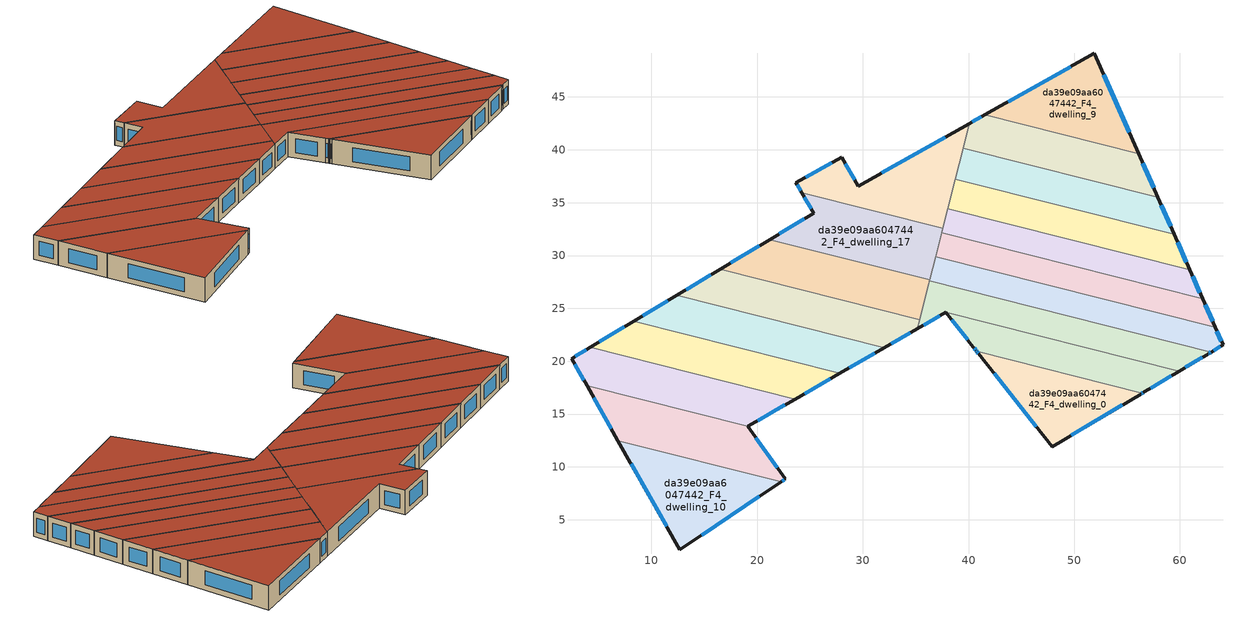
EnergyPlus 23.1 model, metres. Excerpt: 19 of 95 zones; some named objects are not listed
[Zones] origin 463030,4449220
da39e09aa6047442_F4_dwelling_0
 floor to da39e09aa6047442_F3_dwelling_0 (EU_floor_Construction): 56.43,16.98 56.37,16.95 47.92,11.92 40.93,20.74 40.83,20.87 40.78,20.93 z12
 wall outside (EU_wall_Construction): 40.78,20.93 40.83,20.87 40.93,20.74 47.92,11.92 56.37,16.95 56.43,16.98 z12:15
 wall to da39e09aa6047442_F4_dwelling_1 (EU_wall_Construction): 56.43,16.98 40.78,20.93 z12:15
 window (EU_Window_Construction): 42.43,18.85 46.43,13.81 / 40.85,20.84 40.91,20.77 / 40.79,20.92 40.82,20.88 / 56.38,16.95 56.41,16.98 / 49.73,12.99 54.56,15.87 z12.64:14.36
 roof outside (EU_roof_Construction): 56.37,16.95 56.43,16.98 40.78,20.93 40.83,20.87 40.93,20.74 47.92,11.92 z15
da39e09aa6047442_F4_dwelling_1
 floor to da39e09aa6047442_F3_dwelling_1 (EU_floor_Construction): 59.91,19.06 56.49,17.02 56.43,16.98 40.78,20.93 40.72,21 40.47,21.32 37.85,24.63 z12
 wall outside (EU_wall_Construction): 37.85,24.63 40.47,21.32 40.72,21 40.78,20.93 / 56.43,16.98 56.49,17.02 59.91,19.06 z12:15
 wall to da39e09aa6047442_F4_dwelling_2 (EU_wall_Construction): 59.91,19.06 37.85,24.63 z12:15
 window (EU_Window_Construction): 40.52,21.25 40.67,21.07 / 38.41,23.92 39.91,22.03 / 57.22,17.46 59.18,18.62 / 56.44,16.99 56.47,17.01 / 40.74,20.98 40.77,20.95 z12.64:14.36
 roof outside (EU_roof_Construction): 59.91,19.06 37.85,24.63 40.47,21.32 40.72,21 40.78,20.93 56.43,16.98 56.49,17.02 z15
da39e09aa6047442_F4_dwelling_10
 floor to da39e09aa6047442_F3_dwelling_10 (EU_floor_Construction): 22.28,8.61 12.7,2.19 6.85,12.5 z12
 wall outside (EU_wall_Construction): 6.85,12.5 12.7,2.19 22.28,8.61 z12:15
 wall to da39e09aa6047442_F4_dwelling_11 (EU_wall_Construction): 22.28,8.61 6.85,12.5 z12:15
 window (EU_Window_Construction): 14.75,3.56 20.23,7.23 / 8.1,10.29 11.44,4.4 z12.64:14.36
 roof outside (EU_roof_Construction): 22.28,8.61 6.85,12.5 12.7,2.19 z15
da39e09aa6047442_F4_dwelling_11
 floor to da39e09aa6047442_F3_dwelling_11 (EU_floor_Construction): 19.11,13.83 22.67,8.86 22.28,8.61 6.85,12.5 3.92,17.67 z12
 wall outside (EU_wall_Construction): 3.92,17.67 6.85,12.5 / 22.28,8.61 22.67,8.86 19.11,13.83 z12:15
 wall to da39e09aa6047442_F4_dwelling_12 (EU_wall_Construction): 19.11,13.83 3.92,17.67 z12:15
 window (EU_Window_Construction): 4.54,16.56 6.22,13.61 / 21.91,9.93 19.87,12.77 / 22.37,8.66 22.59,8.81 z12.64:14.36
 roof outside (EU_roof_Construction): 22.67,8.86 19.11,13.83 3.92,17.67 6.85,12.5 22.28,8.61 z15
da39e09aa6047442_F4_dwelling_12
 floor to da39e09aa6047442_F3_dwelling_12 (EU_floor_Construction): 23.59,16.41 19.11,13.83 3.92,17.67 2.45,20.25 4.21,21.31 z12
 wall outside (EU_wall_Construction): 4.21,21.31 2.45,20.25 3.92,17.67 / 19.11,13.83 23.59,16.41 z12:15
 wall to da39e09aa6047442_F4_dwelling_13 (EU_wall_Construction): 23.59,16.41 4.21,21.31 z12:15
 window (EU_Window_Construction): 3.83,21.08 2.83,20.48 / 20.07,14.39 22.63,15.86 / 2.76,19.7 3.6,18.22 z12.64:14.36
 roof outside (EU_roof_Construction): 23.59,16.41 4.21,21.31 2.45,20.25 3.92,17.67 19.11,13.83 z15
da39e09aa6047442_F4_dwelling_13
 floor to da39e09aa6047442_F3_dwelling_13 (EU_floor_Construction): 27.83,18.85 23.59,16.41 4.21,21.31 8.33,23.78 z12
 wall outside (EU_wall_Construction): 23.59,16.41 27.83,18.85 / 8.33,23.78 4.21,21.31 z12:15
 wall to da39e09aa6047442_F4_dwelling_14 (EU_wall_Construction): 27.83,18.85 8.33,23.78 z12:15
 window (EU_Window_Construction): 24.5,16.94 26.92,18.33 / 7.44,23.25 5.09,21.84 z12.64:14.36
 roof outside (EU_roof_Construction): 27.83,18.85 8.33,23.78 4.21,21.31 23.59,16.41 z15
da39e09aa6047442_F4_dwelling_14
 floor to da39e09aa6047442_F3_dwelling_14 (EU_floor_Construction): 32.04,21.28 27.83,18.85 8.33,23.78 12.42,26.23 z12
 wall outside (EU_wall_Construction): 27.83,18.85 32.04,21.28 / 12.42,26.23 8.33,23.78 z12:15
 wall to da39e09aa6047442_F4_dwelling_15 (EU_wall_Construction): 32.04,21.28 12.42,26.23 z12:15
 window (EU_Window_Construction): 28.73,19.37 31.14,20.76 / 11.54,25.71 9.2,24.3 z12.64:14.36
 roof outside (EU_roof_Construction): 32.04,21.28 12.42,26.23 8.33,23.78 27.83,18.85 z15
da39e09aa6047442_F4_dwelling_15
 floor to da39e09aa6047442_F3_dwelling_15 (EU_floor_Construction): 35.38,23.92 35.17,23.09 32.04,21.28 12.42,26.23 16.51,28.69 z12
 wall outside (EU_wall_Construction): 16.51,28.69 12.42,26.23 / 32.04,21.28 35.17,23.09 z12:15
 wall to da39e09aa6047442_F4_dwelling_16 (EU_wall_Construction): 35.38,23.92 16.51,28.69 z12:15
 wall to da39e09aa6047442_F4_dwelling_2 (EU_wall_Construction): 35.17,23.09 35.38,23.92 z12:15
 window (EU_Window_Construction): 15.63,28.16 13.29,26.76 / 32.71,21.67 34.5,22.7 z12.64:14.36
 roof outside (EU_roof_Construction): 35.17,23.09 35.38,23.92 16.51,28.69 12.42,26.23 32.04,21.28 z15
da39e09aa6047442_F4_dwelling_16
 floor to da39e09aa6047442_F3_dwelling_16 (EU_floor_Construction): 36.33,27.7 35.38,23.92 16.51,28.69 21.22,31.51 z12
 wall outside (EU_wall_Construction): 21.22,31.51 16.51,28.69 z12:15
 wall to da39e09aa6047442_F4_dwelling_17 (EU_wall_Construction): 36.33,27.7 21.22,31.51 z12:15
 wall to da39e09aa6047442_F4_dwelling_2 (EU_wall_Construction): 35.38,23.92 36.26,27.4 36.27,27.45 36.31,27.59 z12:15
 wall to da39e09aa6047442_F4_dwelling_3 (EU_wall_Construction): 36.31,27.59 36.33,27.7 z12:15
 window (EU_Window_Construction): 20.21,30.91 17.52,29.29 z12.64:14.36
 roof outside (EU_roof_Construction): 35.38,23.92 36.33,27.7 21.22,31.51 16.51,28.69 z15
da39e09aa6047442_F4_dwelling_17
 floor to da39e09aa6047442_F3_dwelling_17 (EU_floor_Construction): 37.56,32.57 36.33,27.7 21.22,31.51 25.37,34 24.23,35.93 z12
 wall outside (EU_wall_Construction): 24.23,35.93 25.37,34 21.22,31.51 z12:15
 wall to da39e09aa6047442_F4_dwelling_18 (EU_wall_Construction): 37.56,32.57 24.23,35.93 z12:15
 wall to da39e09aa6047442_F4_dwelling_4 (EU_wall_Construction): 36.88,29.87 37.45,32.13 z12:15
 wall to da39e09aa6047442_F4_dwelling_3 (EU_wall_Construction): 36.33,27.7 36.88,29.87 z12:15
 wall to da39e09aa6047442_F4_dwelling_5 (EU_wall_Construction): 37.45,32.13 37.56,32.57 z12:15
 window (EU_Window_Construction): 24.48,35.52 25.13,34.42 / 24.48,33.47 22.11,32.05 z12.64:14.36
 roof outside (EU_roof_Construction): 36.33,27.7 37.56,32.57 24.23,35.93 25.37,34 21.22,31.51 z15
da39e09aa6047442_F4_dwelling_18
 floor to da39e09aa6047442_F3_dwelling_18 (EU_floor_Construction): 40.06,42.46 37.56,32.57 24.23,35.93 23.67,36.89 28.01,39.29 29.56,36.56 z12
 wall outside (EU_wall_Construction): 40.06,42.46 29.56,36.56 28.01,39.29 23.67,36.89 24.23,35.93 z12:15
 wall to da39e09aa6047442_F4_dwelling_7 (EU_wall_Construction): 38.74,37.22 39.48,40.17 z12:15
 wall to da39e09aa6047442_F4_dwelling_5 (EU_wall_Construction): 37.56,32.57 38.03,34.42 z12:15
 wall to da39e09aa6047442_F4_dwelling_8 (EU_wall_Construction): 39.48,40.17 40.06,42.46 z12:15
 wall to da39e09aa6047442_F4_dwelling_6 (EU_wall_Construction): 38.03,34.42 38.74,37.22 z12:15
 window (EU_Window_Construction): 23.79,36.68 24.11,36.14 / 27.08,38.77 24.6,37.4 / 29.23,37.14 28.34,38.7 / 37.81,41.2 31.81,37.82 z12.64:14.36
 roof outside (EU_roof_Construction): 37.56,32.57 40.06,42.46 29.56,36.56 28.01,39.29 23.67,36.89 24.23,35.93 z15
da39e09aa6047442_F4_dwelling_2
 floor to da39e09aa6047442_F3_dwelling_2 (EU_floor_Construction): 62.95,20.87 62.77,20.76 62.7,20.72 59.91,19.06 37.85,24.63 35.17,23.09 36.26,27.4 36.27,27.45 36.31,27.59 z12
 wall outside (EU_wall_Construction): 59.91,19.06 62.7,20.72 62.77,20.76 62.95,20.87 / 35.17,23.09 37.85,24.63 z12:15
 wall to da39e09aa6047442_F4_dwelling_3 (EU_wall_Construction): 62.95,20.87 36.31,27.59 z12:15
 window (EU_Window_Construction): 62.8,20.78 62.91,20.85 / 62.72,20.73 62.75,20.75 / 60.51,19.42 62.11,20.37 / 35.74,23.42 37.27,24.3 z12.64:14.36
 roof outside (EU_roof_Construction): 62.7,20.72 62.77,20.76 62.95,20.87 36.31,27.59 36.27,27.45 36.26,27.4 35.17,23.09 37.85,24.63 59.91,19.06 z15
da39e09aa6047442_F4_dwelling_3
 floor to da39e09aa6047442_F3_dwelling_3 (EU_floor_Construction): 63.34,23.2 64.07,21.54 62.95,20.87 36.31,27.59 36.88,29.87 z12
 wall outside (EU_wall_Construction): 62.95,20.87 64.07,21.54 63.34,23.2 z12:15
 wall to da39e09aa6047442_F4_dwelling_4 (EU_wall_Construction): 63.34,23.2 36.88,29.87 z12:15
 window (EU_Window_Construction): 63.91,21.89 63.49,22.84 / 63.19,21.01 63.83,21.39 z12.64:14.36
 roof outside (EU_roof_Construction): 64.07,21.54 63.34,23.2 36.88,29.87 36.31,27.59 62.95,20.87 z15
da39e09aa6047442_F4_dwelling_4
 floor to da39e09aa6047442_F3_dwelling_4 (EU_floor_Construction): 62.14,25.9 63.34,23.2 36.88,29.87 37.45,32.13 z12
 wall outside (EU_wall_Construction): 63.34,23.2 62.14,25.9 z12:15
 wall to da39e09aa6047442_F4_dwelling_5 (EU_wall_Construction): 62.14,25.9 37.45,32.13 z12:15
 window (EU_Window_Construction): 63.08,23.78 62.4,25.32 z12.64:14.36
 roof outside (EU_roof_Construction): 63.34,23.2 62.14,25.9 37.45,32.13 36.88,29.87 z15
da39e09aa6047442_F4_dwelling_5
 floor to da39e09aa6047442_F3_dwelling_5 (EU_floor_Construction): 60.93,28.64 62.14,25.9 37.45,32.13 38.03,34.42 z12
 wall outside (EU_wall_Construction): 62.14,25.9 60.93,28.64 z12:15
 wall to da39e09aa6047442_F4_dwelling_6 (EU_wall_Construction): 60.93,28.64 38.03,34.42 z12:15
 window (EU_Window_Construction): 61.88,26.49 61.19,28.05 z12.64:14.36
 roof outside (EU_roof_Construction): 62.14,25.9 60.93,28.64 38.03,34.42 37.45,32.13 z15
da39e09aa6047442_F4_dwelling_6
 floor to da39e09aa6047442_F3_dwelling_6 (EU_floor_Construction): 59.45,31.99 60.93,28.64 38.03,34.42 38.74,37.22 z12
 wall outside (EU_wall_Construction): 60.93,28.64 59.45,31.99 z12:15
 wall to da39e09aa6047442_F4_dwelling_7 (EU_wall_Construction): 59.45,31.99 38.74,37.22 z12:15
 window (EU_Window_Construction): 60.61,29.36 59.77,31.27 z12.64:14.36
 roof outside (EU_roof_Construction): 60.93,28.64 59.45,31.99 38.74,37.22 38.03,34.42 z15
da39e09aa6047442_F4_dwelling_7
 floor to da39e09aa6047442_F3_dwelling_7 (EU_floor_Construction): 57.89,35.52 59.45,31.99 38.74,37.22 39.48,40.17 z12
 wall outside (EU_wall_Construction): 59.45,31.99 57.89,35.52 z12:15
 wall to da39e09aa6047442_F4_dwelling_8 (EU_wall_Construction): 57.89,35.52 39.48,40.17 z12:15
 window (EU_Window_Construction): 59.12,32.75 58.22,34.76 z12.64:14.36
 roof outside (EU_roof_Construction): 59.45,31.99 57.89,35.52 39.48,40.17 38.74,37.22 z15
da39e09aa6047442_F4_dwelling_8
 floor to da39e09aa6047442_F3_dwelling_8 (EU_floor_Construction): 56.08,39.62 57.89,35.52 39.48,40.17 40.06,42.46 41.53,43.29 z12
 wall outside (EU_wall_Construction): 41.53,43.29 40.06,42.46 / 57.89,35.52 56.08,39.62 z12:15
 wall to da39e09aa6047442_F4_dwelling_9 (EU_wall_Construction): 56.08,39.62 41.53,43.29 z12:15
 window (EU_Window_Construction): 41.21,43.11 40.37,42.64 / 57.5,36.4 56.47,38.74 z12.64:14.36
 roof outside (EU_roof_Construction): 57.89,35.52 56.08,39.62 41.53,43.29 40.06,42.46 39.48,40.17 z15
da39e09aa6047442_F4_dwelling_9
 floor to da39e09aa6047442_F3_dwelling_9 (EU_floor_Construction): 51.89,49.11 56.08,39.62 41.53,43.29 z12
 wall outside (EU_wall_Construction): 56.08,39.62 51.89,49.11 41.53,43.29 z12:15
 window (EU_Window_Construction): 55.18,41.65 52.78,47.08 / 49.67,47.87 43.75,44.54 z12.64:14.36
 roof outside (EU_roof_Construction): 56.08,39.62 51.89,49.11 41.53,43.29 z15
[Building]
EU S2 Campaign: North Axis=0; Terrain=City; Solar Distribution=FullExterior
[Site:Location]
Yerevan-Zvartnots.Intl.AP: Latitude=40.15; Longitude=44.383; Time Zone=4; Elevation=854
[SizingPeriod:WeatherFileDays]
AnnualSizingPeriod: Begin Month=1; Begin Day of Month=1; End Month=12; End Day of Month=31; Day of Week for Start Day=Monday; Use Weather File Daylight Saving Period=No; Use Weather File Rain and Snow Indicators=No
[MATERIAL]
EU_InternalMass_Material: Roughness=MediumRough; Thickness=0.1; Conductivity=1; Density=1800; Specific Heat=900; Thermal Absorptance=0.9; Solar Absorptance=0.7; Visible Absorptance=0.7
[MATERIAL:NOMASS] Roughness=MediumRough; Thermal Absorptance=0.9; Solar Absorptance=0.7; Visible Absorptance=0.7
Name | Thermal Resistance
EU_wall_NoMass | 1.05043
EU_roof_NoMass | 1.45357
EU_floor_NoMass | 0.478065
[WINDOWMATERIAL:SIMPLEGLAZINGSYSTEM]
EU_Window_SimpleGlazing: UFactor=2.5566; Solar Heat Gain Coefficient=0.75; Visible Transmittance=0.75
[CONSTRUCTION]
EU_wall_Construction: EU_wall_NoMass
EU_roof_Construction: EU_roof_NoMass
EU_floor_Construction: EU_floor_NoMass
EU_Window_Construction: EU_Window_SimpleGlazing
EU_InternalMass_Construction: EU_InternalMass_Material
[ZONE] Type=1; Multiplier=1; Ceiling Height=autocalculate; Floor Area=autocalculate; Part of Total Floor Area=Yes
Name | Volume
da39e09aa6047442_F4_dwelling_0 | 169.355
da39e09aa6047442_F4_dwelling_1 | 167.295
da39e09aa6047442_F4_dwelling_10 | 204.677
da39e09aa6047442_F4_dwelling_11 | 207.657
da39e09aa6047442_F4_dwelling_12 | 201.712
da39e09aa6047442_F4_dwelling_13 | 204.676
da39e09aa6047442_F4_dwelling_14 | 204.683
da39e09aa6047442_F4_dwelling_15 | 204.699
da39e09aa6047442_F4_dwelling_16 | 204.704
da39e09aa6047442_F4_dwelling_17 | 204.649
da39e09aa6047442_F4_dwelling_18 | 204.697
da39e09aa6047442_F4_dwelling_2 | 203.599
da39e09aa6047442_F4_dwelling_3 | 196.651
da39e09aa6047442_F4_dwelling_4 | 184.208
da39e09aa6047442_F4_dwelling_5 | 173.828
da39e09aa6047442_F4_dwelling_6 | 194.63
da39e09aa6047442_F4_dwelling_7 | 184.186
da39e09aa6047442_F4_dwelling_8 | 184.248
da39e09aa6047442_F4_dwelling_9 | 184.211
[INTERNALMASS] Construction=EU_InternalMass_Construction
Name | Zone or ZoneList | Surface Area
da39e09aa6047442_F4_dwelling_0_EU_InternalMass | da39e09aa6047442_F4_dwelling_0 | 56.4564
da39e09aa6047442_F4_dwelling_1_EU_InternalMass | da39e09aa6047442_F4_dwelling_1 | 55.7566
da39e09aa6047442_F4_dwelling_2_EU_InternalMass | da39e09aa6047442_F4_dwelling_2 | 67.8795
da39e09aa6047442_F4_dwelling_3_EU_InternalMass | da39e09aa6047442_F4_dwelling_3 | 65.5353
da39e09aa6047442_F4_dwelling_4_EU_InternalMass | da39e09aa6047442_F4_dwelling_4 | 61.4027
da39e09aa6047442_F4_dwelling_5_EU_InternalMass | da39e09aa6047442_F4_dwelling_5 | 57.9426
da39e09aa6047442_F4_dwelling_6_EU_InternalMass | da39e09aa6047442_F4_dwelling_6 | 64.8764
da39e09aa6047442_F4_dwelling_7_EU_InternalMass | da39e09aa6047442_F4_dwelling_7 | 61.3953
da39e09aa6047442_F4_dwelling_8_EU_InternalMass | da39e09aa6047442_F4_dwelling_8 | 61.4159
da39e09aa6047442_F4_dwelling_9_EU_InternalMass | da39e09aa6047442_F4_dwelling_9 | 61.4037
da39e09aa6047442_F4_dwelling_10_EU_InternalMass | da39e09aa6047442_F4_dwelling_10 | 68.2257
da39e09aa6047442_F4_dwelling_11_EU_InternalMass | da39e09aa6047442_F4_dwelling_11 | 69.2189
da39e09aa6047442_F4_dwelling_12_EU_InternalMass | da39e09aa6047442_F4_dwelling_12 | 67.2371
da39e09aa6047442_F4_dwelling_13_EU_InternalMass | da39e09aa6047442_F4_dwelling_13 | 68.2254
da39e09aa6047442_F4_dwelling_14_EU_InternalMass | da39e09aa6047442_F4_dwelling_14 | 68.2276
da39e09aa6047442_F4_dwelling_15_EU_InternalMass | da39e09aa6047442_F4_dwelling_15 | 68.2331
da39e09aa6047442_F4_dwelling_16_EU_InternalMass | da39e09aa6047442_F4_dwelling_16 | 68.2347
da39e09aa6047442_F4_dwelling_17_EU_InternalMass | da39e09aa6047442_F4_dwelling_17 | 68.2166
da39e09aa6047442_F4_dwelling_18_EU_InternalMass | da39e09aa6047442_F4_dwelling_18 | 68.2321
[OTHEREQUIPMENT] Fuel Type=Electricity; Design Level Calculation Method=Watts/Area; Power per Zone Floor Area=1; Fraction Latent=0; Fraction Radiant=0; Fraction Lost=0; Carbon Dioxide Generation Rate=0; EndUse Subcategory=EU_Step8_InternalGains
Name | Zone or ZoneList or Space or SpaceList | Schedule
EU_Step8_InternalGain_da39e09aa6047442_F4_dwelling_0_f000 | da39e09aa6047442_F4_dwelling_0 | EU_Step8_GainSchedule_da39e09aa6047442_F4_dwelling_0_f000
EU_Step8_InternalGain_da39e09aa6047442_F4_dwelling_1_f000 | da39e09aa6047442_F4_dwelling_1 | EU_Step8_GainSchedule_da39e09aa6047442_F4_dwelling_1_f000
EU_Step8_InternalGain_da39e09aa6047442_F4_dwelling_2_f000 | da39e09aa6047442_F4_dwelling_2 | EU_Step8_GainSchedule_da39e09aa6047442_F4_dwelling_2_f000
EU_Step8_InternalGain_da39e09aa6047442_F4_dwelling_3_f000 | da39e09aa6047442_F4_dwelling_3 | EU_Step8_GainSchedule_da39e09aa6047442_F4_dwelling_3_f000
EU_Step8_InternalGain_da39e09aa6047442_F4_dwelling_4_f000 | da39e09aa6047442_F4_dwelling_4 | EU_Step8_GainSchedule_da39e09aa6047442_F4_dwelling_4_f000
EU_Step8_InternalGain_da39e09aa6047442_F4_dwelling_5_f000 | da39e09aa6047442_F4_dwelling_5 | EU_Step8_GainSchedule_da39e09aa6047442_F4_dwelling_5_f000
EU_Step8_InternalGain_da39e09aa6047442_F4_dwelling_6_f000 | da39e09aa6047442_F4_dwelling_6 | EU_Step8_GainSchedule_da39e09aa6047442_F4_dwelling_6_f000
EU_Step8_InternalGain_da39e09aa6047442_F4_dwelling_7_f000 | da39e09aa6047442_F4_dwelling_7 | EU_Step8_GainSchedule_da39e09aa6047442_F4_dwelling_7_f000
EU_Step8_InternalGain_da39e09aa6047442_F4_dwelling_8_f000 | da39e09aa6047442_F4_dwelling_8 | EU_Step8_GainSchedule_da39e09aa6047442_F4_dwelling_8_f000
EU_Step8_InternalGain_da39e09aa6047442_F4_dwelling_9_f000 | da39e09aa6047442_F4_dwelling_9 | EU_Step8_GainSchedule_da39e09aa6047442_F4_dwelling_9_f000
EU_Step8_InternalGain_da39e09aa6047442_F4_dwelling_10_f000 | da39e09aa6047442_F4_dwelling_10 | EU_Step8_GainSchedule_da39e09aa6047442_F4_dwelling_10_f000
EU_Step8_InternalGain_da39e09aa6047442_F4_dwelling_11_f000 | da39e09aa6047442_F4_dwelling_11 | EU_Step8_GainSchedule_da39e09aa6047442_F4_dwelling_11_f000
EU_Step8_InternalGain_da39e09aa6047442_F4_dwelling_12_f000 | da39e09aa6047442_F4_dwelling_12 | EU_Step8_GainSchedule_da39e09aa6047442_F4_dwelling_12_f000
EU_Step8_InternalGain_da39e09aa6047442_F4_dwelling_13_f000 | da39e09aa6047442_F4_dwelling_13 | EU_Step8_GainSchedule_da39e09aa6047442_F4_dwelling_13_f000
EU_Step8_InternalGain_da39e09aa6047442_F4_dwelling_14_f000 | da39e09aa6047442_F4_dwelling_14 | EU_Step8_GainSchedule_da39e09aa6047442_F4_dwelling_14_f000
EU_Step8_InternalGain_da39e09aa6047442_F4_dwelling_15_f000 | da39e09aa6047442_F4_dwelling_15 | EU_Step8_GainSchedule_da39e09aa6047442_F4_dwelling_15_f000
EU_Step8_InternalGain_da39e09aa6047442_F4_dwelling_16_f000 | da39e09aa6047442_F4_dwelling_16 | EU_Step8_GainSchedule_da39e09aa6047442_F4_dwelling_16_f000
EU_Step8_InternalGain_da39e09aa6047442_F4_dwelling_17_f000 | da39e09aa6047442_F4_dwelling_17 | EU_Step8_GainSchedule_da39e09aa6047442_F4_dwelling_17_f000
EU_Step8_InternalGain_da39e09aa6047442_F4_dwelling_18_f000 | da39e09aa6047442_F4_dwelling_18 | EU_Step8_GainSchedule_da39e09aa6047442_F4_dwelling_18_f000
[ZONEVENTILATION:DESIGNFLOWRATE] Schedule=EU_AlwaysOn; Design Flow Rate Calculation Method=AirChanges/Hour; Air Changes per Hour=0.557805; Ventilation Type=Natural; Fan Pressure Rise=0; Fan Total Efficiency=1; Constant Term Coefficient=1; Temperature Term Coefficient=0; Velocity Term Coefficient=0; Velocity Squared Term Coefficient=0; Minimum Indoor Temperature=-100; Maximum Indoor Temperature=100; Delta Temperature=-100; Minimum Outdoor Temperature=-100; Maximum Outdoor Temperature=100; Maximum Wind Speed=40
Name | Zone or ZoneList or Space or SpaceList
EU_ConstantAir_da39e09aa6047442_F4_dwelling_0 | da39e09aa6047442_F4_dwelling_0
EU_ConstantAir_da39e09aa6047442_F4_dwelling_1 | da39e09aa6047442_F4_dwelling_1
EU_ConstantAir_da39e09aa6047442_F4_dwelling_2 | da39e09aa6047442_F4_dwelling_2
EU_ConstantAir_da39e09aa6047442_F4_dwelling_3 | da39e09aa6047442_F4_dwelling_3
EU_ConstantAir_da39e09aa6047442_F4_dwelling_4 | da39e09aa6047442_F4_dwelling_4
EU_ConstantAir_da39e09aa6047442_F4_dwelling_5 | da39e09aa6047442_F4_dwelling_5
EU_ConstantAir_da39e09aa6047442_F4_dwelling_6 | da39e09aa6047442_F4_dwelling_6
EU_ConstantAir_da39e09aa6047442_F4_dwelling_7 | da39e09aa6047442_F4_dwelling_7
EU_ConstantAir_da39e09aa6047442_F4_dwelling_8 | da39e09aa6047442_F4_dwelling_8
EU_ConstantAir_da39e09aa6047442_F4_dwelling_9 | da39e09aa6047442_F4_dwelling_9
EU_ConstantAir_da39e09aa6047442_F4_dwelling_10 | da39e09aa6047442_F4_dwelling_10
EU_ConstantAir_da39e09aa6047442_F4_dwelling_11 | da39e09aa6047442_F4_dwelling_11
EU_ConstantAir_da39e09aa6047442_F4_dwelling_12 | da39e09aa6047442_F4_dwelling_12
EU_ConstantAir_da39e09aa6047442_F4_dwelling_13 | da39e09aa6047442_F4_dwelling_13
EU_ConstantAir_da39e09aa6047442_F4_dwelling_14 | da39e09aa6047442_F4_dwelling_14
EU_ConstantAir_da39e09aa6047442_F4_dwelling_15 | da39e09aa6047442_F4_dwelling_15
EU_ConstantAir_da39e09aa6047442_F4_dwelling_16 | da39e09aa6047442_F4_dwelling_16
EU_ConstantAir_da39e09aa6047442_F4_dwelling_17 | da39e09aa6047442_F4_dwelling_17
EU_ConstantAir_da39e09aa6047442_F4_dwelling_18 | da39e09aa6047442_F4_dwelling_18
[HVACTEMPLATE:ZONE:IDEALLOADSAIRSYSTEM] System Availability Schedule=EU_AlwaysOn; Maximum Heating Supply Air Temperature=50; Minimum Cooling Supply Air Temperature=13; Maximum Heating Supply Air Humidity Ratio=0.0156; Minimum Cooling Supply Air Humidity Ratio=0.0077; Heating Limit=NoLimit; Cooling Limit=NoLimit; Heating Availability Schedule=EU_AlwaysOn; Cooling Availability Schedule=EU_CoolingOff; Dehumidification Control Type=ConstantSensibleHeatRatio; Cooling Sensible Heat Ratio=0.7; Dehumidification Setpoint=60; Humidification Control Type=None; Humidification Setpoint=30; Outdoor Air Method=None; Outdoor Air Flow Rate per Person=0.00944; Outdoor Air Flow Rate per Zone Floor Area=0; Outdoor Air Flow Rate per Zone=0; Demand Controlled Ventilation Type=None; Outdoor Air Economizer Type=NoEconomizer; Heat Recovery Type=None; Sensible Heat Recovery Effectiveness=0.7; Latent Heat Recovery Effectiveness=0.65
Name | Template Thermostat
da39e09aa6047442_F4_dwelling_0 | EU_HeatOnly_da39e09aa6047442_F4_dwelling_0
da39e09aa6047442_F4_dwelling_1 | EU_HeatOnly_da39e09aa6047442_F4_dwelling_1
da39e09aa6047442_F4_dwelling_2 | EU_HeatOnly_da39e09aa6047442_F4_dwelling_2
da39e09aa6047442_F4_dwelling_3 | EU_HeatOnly_da39e09aa6047442_F4_dwelling_3
da39e09aa6047442_F4_dwelling_4 | EU_HeatOnly_da39e09aa6047442_F4_dwelling_4
da39e09aa6047442_F4_dwelling_5 | EU_HeatOnly_da39e09aa6047442_F4_dwelling_5
da39e09aa6047442_F4_dwelling_6 | EU_HeatOnly_da39e09aa6047442_F4_dwelling_6
da39e09aa6047442_F4_dwelling_7 | EU_HeatOnly_da39e09aa6047442_F4_dwelling_7
da39e09aa6047442_F4_dwelling_8 | EU_HeatOnly_da39e09aa6047442_F4_dwelling_8
da39e09aa6047442_F4_dwelling_9 | EU_HeatOnly_da39e09aa6047442_F4_dwelling_9
da39e09aa6047442_F4_dwelling_10 | EU_HeatOnly_da39e09aa6047442_F4_dwelling_10
da39e09aa6047442_F4_dwelling_11 | EU_HeatOnly_da39e09aa6047442_F4_dwelling_11
da39e09aa6047442_F4_dwelling_12 | EU_HeatOnly_da39e09aa6047442_F4_dwelling_12
da39e09aa6047442_F4_dwelling_13 | EU_HeatOnly_da39e09aa6047442_F4_dwelling_13
da39e09aa6047442_F4_dwelling_14 | EU_HeatOnly_da39e09aa6047442_F4_dwelling_14
da39e09aa6047442_F4_dwelling_15 | EU_HeatOnly_da39e09aa6047442_F4_dwelling_15
da39e09aa6047442_F4_dwelling_16 | EU_HeatOnly_da39e09aa6047442_F4_dwelling_16
da39e09aa6047442_F4_dwelling_17 | EU_HeatOnly_da39e09aa6047442_F4_dwelling_17
da39e09aa6047442_F4_dwelling_18 | EU_HeatOnly_da39e09aa6047442_F4_dwelling_18
[SIZING:ZONE] Zone Cooling Design Supply Air Temperature Input Method=SupplyAirTemperature; Zone Cooling Design Supply Air Temperature=13; Zone Heating Design Supply Air Temperature Input Method=SupplyAirTemperature; Zone Heating Design Supply Air Temperature=50; Zone Cooling Design Supply Air Humidity Ratio=0.008; Zone Heating Design Supply Air Humidity Ratio=0.008; Cooling Design Air Flow Method=DesignDay; Cooling Design Air Flow Rate=0; Cooling Minimum Air Flow per Zone Floor Area=0.000762; Cooling Minimum Air Flow=0; Cooling Minimum Air Flow Fraction=0.2; Heating Design Air Flow Method=DesignDay; Heating Design Air Flow Rate=0; Heating Maximum Air Flow per Zone Floor Area=0.002032; Heating Maximum Air Flow=0.141576; Heating Maximum Air Flow Fraction=0.3; Account for Dedicated Outdoor Air System=No; Dedicated Outdoor Air System Control Strategy=NeutralSupplyAir; Dedicated Outdoor Air Low Setpoint Temperature for Design=autosize; Dedicated Outdoor Air High Setpoint Temperature for Design=autosize; Zone Load Sizing Method=Sensible Load Only No Latent Load; Zone Latent Cooling Design Supply Air Humidity Ratio Input Method=HumidityRatioDifference; Zone Cooling Design Supply Air Humidity Ratio Difference=0.005; Zone Latent Heating Design Supply Air Humidity Ratio Input Method=HumidityRatioDifference; Zone Humidification Design Supply Air Humidity Ratio Difference=0.005
da39e09aa6047442_F4_dwelling_0; da39e09aa6047442_F4_dwelling_1; da39e09aa6047442_F4_dwelling_2; da39e09aa6047442_F4_dwelling_3; da39e09aa6047442_F4_dwelling_4; da39e09aa6047442_F4_dwelling_5; da39e09aa6047442_F4_dwelling_6; da39e09aa6047442_F4_dwelling_7; da39e09aa6047442_F4_dwelling_8; da39e09aa6047442_F4_dwelling_9; da39e09aa6047442_F4_dwelling_10; da39e09aa6047442_F4_dwelling_11; da39e09aa6047442_F4_dwelling_12; da39e09aa6047442_F4_dwelling_13; da39e09aa6047442_F4_dwelling_14; da39e09aa6047442_F4_dwelling_15; da39e09aa6047442_F4_dwelling_16; da39e09aa6047442_F4_dwelling_17; da39e09aa6047442_F4_dwelling_18
[SCHEDULE:CONSTANT]
Name | Hourly Value
EU_AlwaysOn | 1
EU_CoolingOff | 0
[SCHEDULE:FILE] Column Number=1; Rows to Skip at Top=0; Number of Hours of Data=8760; Column Separator=Comma; Interpolate to Timestep=No; Minutes per Item=60; Adjust Schedule for Daylight Savings=Yes
Name | File
EU_Step8_GainSchedule_da39e09aa6047442_F4_dwelling_0_f000 | ../../schedules/da39e09aa6047442/da39e09aa6047442_F4_dwelling_0_f000_gain.csv
EU_Step8_GainSchedule_da39e09aa6047442_F4_dwelling_1_f000 | ../../schedules/da39e09aa6047442/da39e09aa6047442_F4_dwelling_1_f000_gain.csv
EU_Step8_GainSchedule_da39e09aa6047442_F4_dwelling_2_f000 | ../../schedules/da39e09aa6047442/da39e09aa6047442_F4_dwelling_2_f000_gain.csv
EU_Step8_GainSchedule_da39e09aa6047442_F4_dwelling_3_f000 | ../../schedules/da39e09aa6047442/da39e09aa6047442_F4_dwelling_3_f000_gain.csv
EU_Step8_GainSchedule_da39e09aa6047442_F4_dwelling_4_f000 | ../../schedules/da39e09aa6047442/da39e09aa6047442_F4_dwelling_4_f000_gain.csv
EU_Step8_GainSchedule_da39e09aa6047442_F4_dwelling_5_f000 | ../../schedules/da39e09aa6047442/da39e09aa6047442_F4_dwelling_5_f000_gain.csv
EU_Step8_GainSchedule_da39e09aa6047442_F4_dwelling_6_f000 | ../../schedules/da39e09aa6047442/da39e09aa6047442_F4_dwelling_6_f000_gain.csv
EU_Step8_GainSchedule_da39e09aa6047442_F4_dwelling_7_f000 | ../../schedules/da39e09aa6047442/da39e09aa6047442_F4_dwelling_7_f000_gain.csv
EU_Step8_GainSchedule_da39e09aa6047442_F4_dwelling_8_f000 | ../../schedules/da39e09aa6047442/da39e09aa6047442_F4_dwelling_8_f000_gain.csv
EU_Step8_GainSchedule_da39e09aa6047442_F4_dwelling_9_f000 | ../../schedules/da39e09aa6047442/da39e09aa6047442_F4_dwelling_9_f000_gain.csv
EU_Step8_GainSchedule_da39e09aa6047442_F4_dwelling_10_f000 | ../../schedules/da39e09aa6047442/da39e09aa6047442_F4_dwelling_10_f000_gain.csv
EU_Step8_GainSchedule_da39e09aa6047442_F4_dwelling_11_f000 | ../../schedules/da39e09aa6047442/da39e09aa6047442_F4_dwelling_11_f000_gain.csv
EU_Step8_GainSchedule_da39e09aa6047442_F4_dwelling_12_f000 | ../../schedules/da39e09aa6047442/da39e09aa6047442_F4_dwelling_12_f000_gain.csv
EU_Step8_GainSchedule_da39e09aa6047442_F4_dwelling_13_f000 | ../../schedules/da39e09aa6047442/da39e09aa6047442_F4_dwelling_13_f000_gain.csv
EU_Step8_GainSchedule_da39e09aa6047442_F4_dwelling_14_f000 | ../../schedules/da39e09aa6047442/da39e09aa6047442_F4_dwelling_14_f000_gain.csv
EU_Step8_GainSchedule_da39e09aa6047442_F4_dwelling_15_f000 | ../../schedules/da39e09aa6047442/da39e09aa6047442_F4_dwelling_15_f000_gain.csv
EU_Step8_GainSchedule_da39e09aa6047442_F4_dwelling_16_f000 | ../../schedules/da39e09aa6047442/da39e09aa6047442_F4_dwelling_16_f000_gain.csv
EU_Step8_GainSchedule_da39e09aa6047442_F4_dwelling_17_f000 | ../../schedules/da39e09aa6047442/da39e09aa6047442_F4_dwelling_17_f000_gain.csv
EU_Step8_GainSchedule_da39e09aa6047442_F4_dwelling_18_f000 | ../../schedules/da39e09aa6047442/da39e09aa6047442_F4_dwelling_18_f000_gain.csv
